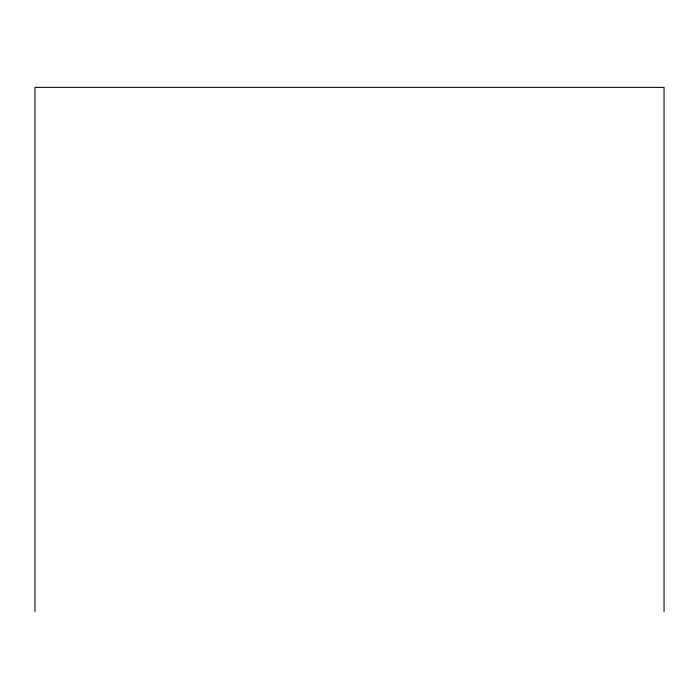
<?xml version="1.0" encoding="UTF-8"?>
<svg xmlns="http://www.w3.org/2000/svg" width="699" height="699" viewBox="0 0 699 699"><rect width="100%" height="100%" fill="white"/><g stroke="black" fill="none" stroke-linecap="round" stroke-linejoin="round"><path stroke-width="1.05" d="M664.05 611.625L664.05 87.375L34.95 87.375L34.95 611.625"/></g></svg>
